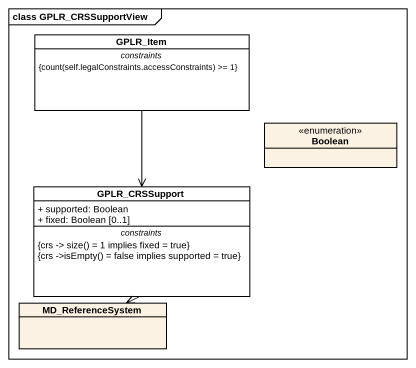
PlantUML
@startuml
mainframe class GPLR_CRSSupportView
hide circle
hide empty members
skinparam classAttributeIconSize 0
class GPLR_Item #FFFFFF {
  -- constraints --
  {field} {count(self.legalConstraints.accessConstraints) >= 1}
}
enum Boolean
class GPLR_CRSSupport #FFFFFF {
  + supported: Boolean
  + fixed: Boolean [0..1]
  -- constraints --
  {field} {crs -> size() = 1 implies fixed = true}
  {field} {crs ->isEmpty() = false implies supported = true}
}
class MD_ReferenceSystem
GPLR_Item --> GPLR_CRSSupport
GPLR_CRSSupport --> MD_ReferenceSystem
@enduml
